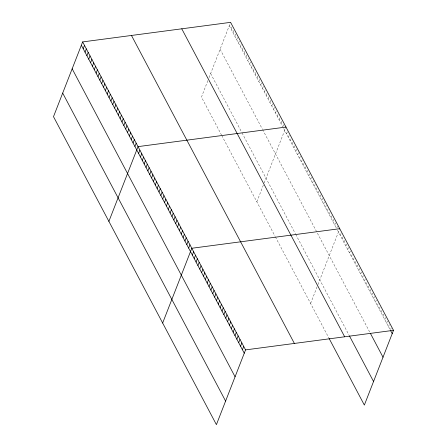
<?xml version="1.0" encoding="UTF-8"?>
<svg xmlns="http://www.w3.org/2000/svg" width="447" height="447" viewBox="0 0 447 447"><rect width="100%" height="100%" fill="white"/><g stroke="black" fill="none" stroke-linecap="round" stroke-linejoin="round"><path stroke-width="0.34" stroke-dasharray="2.23 1.68" d="M207.877 80.6L201.446 97.105L221.449 134.916M209.028 77.655L230.591 22.35M231.144 29.15L232.222 26.39M232.993 32.642L234.066 29.882M234.837 36.129L236.128 32.821M236.686 39.621L237.977 36.313M238.53 43.113L239.821 39.8M240.38 46.605L241.453 43.845M242.224 50.092L243.514 46.784M244.073 53.584L245.146 50.824M245.917 57.076L247.208 53.763M247.761 60.563L249.052 57.255M249.61 64.055L250.683 61.295M251.454 67.547L252.745 64.234M253.304 71.034L254.594 67.726M255.148 74.526L256.438 71.218M256.997 78.018L258.288 74.705M258.841 81.505L260.132 78.197M260.685 84.997L261.976 81.689M262.534 88.489L263.607 85.729M264.378 91.976L265.669 88.668M266.228 95.468L267.518 92.16M268.071 98.96L269.15 96.2M269.921 102.452L271.212 99.139M271.765 105.939L273.056 102.631M273.614 109.431L274.687 106.671M275.458 112.923L276.749 109.61M277.302 116.41L278.593 113.102M279.151 119.902L280.442 116.594M280.995 123.394L282.286 120.081M283.057 126.333L283.705 124.674M256.835 201.815L263.73 184.136M264.188 182.957L285.979 127.065M286.544 133.876L287.617 131.122M288.399 137.385L289.69 134.072M290.248 140.889L291.539 137.575M292.103 144.392L293.182 141.632M293.958 147.896L295.249 144.588M295.813 151.399L297.104 148.091M297.668 154.908L298.741 152.148M299.518 158.411L300.809 155.098M301.373 161.915L302.664 158.607M303.228 165.418L304.301 162.663M305.083 168.927L306.374 165.613M306.933 172.43L308.223 169.117M308.788 175.934L310.078 172.626M310.643 179.437L311.933 176.129M312.498 182.94L313.57 180.186M314.353 186.449L315.643 183.136M316.202 189.953L317.493 186.639M318.057 193.456L319.348 190.148M319.912 196.959L321.203 193.652M321.767 200.468L323.058 197.155M323.617 203.972L324.908 200.658M325.472 207.475L326.763 204.167M327.327 210.978L328.405 208.224M329.182 214.482L330.473 211.174M331.037 217.991L332.328 214.677M332.886 221.494L333.965 218.734M334.742 224.997L336.032 221.69M336.809 227.953L337.457 226.294M310.598 303.452L317.487 285.767M317.951 284.588L339.524 229.25M340.301 235.513L341.592 232.2M342.156 239.016L343.447 235.709M344.011 242.52L345.09 239.765M345.866 246.023L347.157 242.715M347.721 249.532L349.012 246.219M349.571 253.036L350.861 249.728M351.426 256.539L352.717 253.231M353.281 260.042L354.354 257.288M355.136 263.551L356.427 260.238M356.985 267.055L358.276 263.741M358.84 270.558L360.131 267.25M360.695 274.061L361.986 270.753M362.551 277.565L363.623 274.81M364.406 281.074L365.696 277.76M366.255 284.577L367.546 281.269M368.11 288.08L369.188 285.32M369.965 291.584L371.256 288.276M371.82 295.093L373.111 291.779M373.675 298.596L374.748 295.836M375.525 302.099L376.815 298.792M377.38 305.603L378.67 302.295M379.235 309.106L380.308 306.351M381.09 312.615L382.381 309.302M382.939 316.118L384.23 312.811M384.794 319.622L385.873 316.862M386.649 323.125L387.94 319.817M388.504 326.634L389.795 323.321M390.572 329.584L391.214 327.93M229.3 25.658L282.845 126.881M283.767 128.63L336.289 227.92M337.524 230.255L390.047 329.551M220.108 49.237L262.266 128.937M262.573 129.518L370.043 332.685M210.638 73.526L241.408 131.703M242.023 132.865L295.378 233.731M295.69 234.312L349.141 335.362M221.757 135.497L275.061 236.279M275.374 236.865L328.824 337.915"/><path stroke-width="0.67" d="M82.645 41.917L53.5 116.667L216.409 424.65L245.554 349.895L82.645 41.917L230.591 22.35L393.5 330.333L364.355 405.083L329.132 338.496M83.198 48.717L84.489 45.404M85.047 52.204L86.338 48.896M86.891 55.696L88.182 52.388M88.741 59.188L90.031 55.875M90.585 62.675L91.875 59.367M92.434 66.167L93.725 62.859M94.278 69.659L95.569 66.346M96.122 73.152L97.412 69.838M97.971 76.638L99.262 73.33M99.815 80.13L101.106 76.823M101.665 83.623L102.955 80.309M103.508 87.109L104.799 83.801M105.358 90.601L106.649 87.294M107.202 94.093L108.492 90.78M109.046 97.58L110.336 94.272M110.895 101.072L112.186 97.764M112.739 104.564L114.03 101.251M114.588 108.051L115.879 104.743M116.432 111.543L117.723 108.235M118.282 115.035L119.572 111.722M120.126 118.528L121.416 115.214M121.975 122.014L123.266 118.706M123.819 125.506L125.11 122.199M125.663 128.999L126.954 125.685M127.512 132.485L128.803 129.177M129.356 135.977L130.647 132.67M131.206 139.47L132.496 136.156M133.05 142.956L134.34 139.648M134.899 146.448L136.19 143.141M108.889 221.382L138.034 146.627L285.979 127.065M138.598 153.444L139.889 150.136M140.453 156.947L141.744 153.639M142.302 160.451L143.593 157.143M144.157 163.96L145.448 160.646M146.013 167.463L147.303 164.15M147.868 170.966L149.158 167.659M149.723 174.47L151.008 171.162M151.572 177.979L152.863 174.665M153.427 181.482L154.718 178.169M155.282 184.985L156.573 181.678M157.137 188.489L158.428 185.181M158.987 191.992L160.277 188.684M160.842 195.501L162.132 192.188M162.697 199.004L163.988 195.691M164.552 202.508L165.843 199.2M166.407 206.011L167.692 202.703M168.256 209.52L169.547 206.207M170.111 213.023L171.402 209.71M171.966 216.527L173.257 213.219M173.822 220.03L175.112 216.722M175.671 223.534L176.962 220.226M177.526 227.042L178.817 223.729M179.381 230.546L180.672 227.232M181.236 234.049L182.527 230.741M183.091 237.553L184.376 234.245M184.941 241.062L186.231 237.748M186.796 244.565L188.086 241.251M188.651 248.068L189.941 244.76M162.647 323.019L191.797 248.264L339.742 228.696M192.355 255.075L193.646 251.767M194.21 258.584L195.501 255.271M196.065 262.087L197.356 258.774M197.92 265.591L199.211 262.283M199.775 269.094L201.061 265.786M201.625 272.603L202.916 269.29M203.48 276.106L204.771 272.793M205.335 279.61L206.626 276.302M207.19 283.113L208.481 279.805M209.04 286.616L210.33 283.309M210.895 290.125L212.185 286.812M212.75 293.629L214.04 290.321M214.605 297.132L215.895 293.824M216.46 300.635L217.745 297.328M218.309 304.144L219.6 300.831M220.164 307.648L221.455 304.334M222.019 311.151L223.31 307.843M223.874 314.654L225.165 311.347M225.724 318.158L227.015 314.85M227.579 321.667L228.87 318.353M229.434 325.17L230.725 321.862M231.289 328.674L232.58 325.366M233.144 332.177L234.429 328.869M234.993 335.686L236.284 332.372M236.849 339.189L238.139 335.876M238.704 342.693L239.994 339.385M240.559 346.196L241.849 342.888M242.408 349.699L243.699 346.391M245.554 349.895L393.5 330.333M390.667 330.719L392.209 333.641M370.351 333.266L383.018 357.22M349.448 335.948L373.547 381.509M181.767 28.809L344.676 336.787M131.468 35.458L294.377 343.441M81.354 45.225L244.263 353.208M72.163 68.804L235.072 376.782M62.692 93.093L225.601 401.076"/></g></svg>
